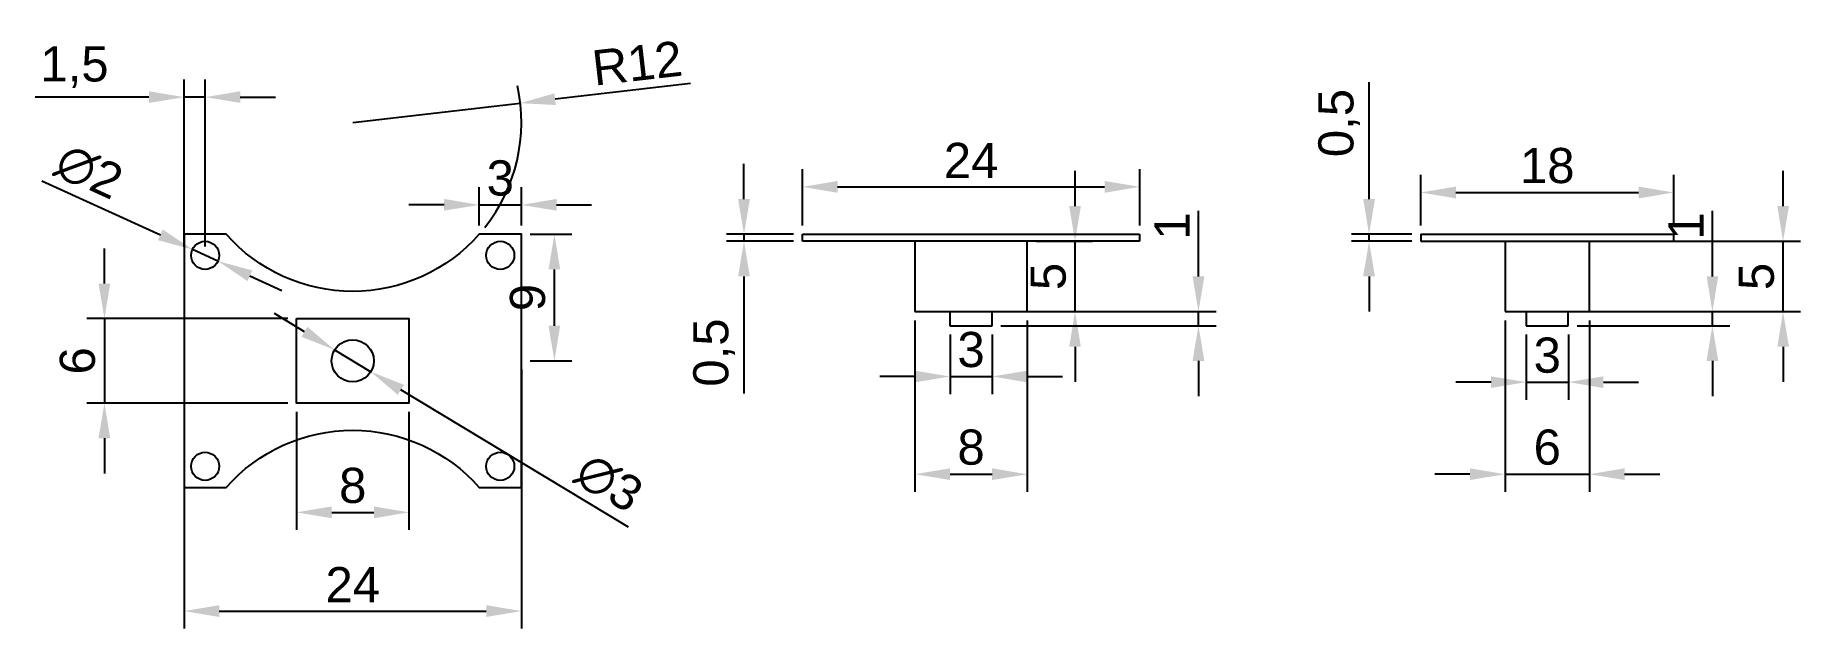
# Model space of a CAD drawing. Header units: millimetres. Extents: x 289 to 414, y 218 to 260.
import ezdxf

# ---------------------------------------------------------------- set-up
doc = ezdxf.new("R2010")
doc.units = ezdxf.units.MM
for name, color, linetype in [('cotari', 5, 'Continuous'), ('sport fata', 3, 'Continuous'), ('suport jos', 1, 'Continuous'), ('suport lateral', 6, 'Continuous')]:
    doc.layers.add(name, color=color, linetype=linetype)
doc.styles.get("Standard").update_dxf_attribs({"font": 'arial.ttf'})
doc.dimstyles.new('ISO-25', dxfattribs={"dimtxt": 2.5, "dimasz": 2.5, "dimexe": 1.25, "dimexo": 0.625, "dimtad": 1, "dimtxsty": 'Standard', "dimcen": 2.5, "dimadec": 0, "dimazin": 0, "dimtfac": 1, "dimtmove": 0, "dimatfit": 3, "dimfxl": 1, "dimarcsym": 0})

# ---------------------------------------------------------------- blocks, each defined once
blk = doc.blocks.new('*D23')
at = {"layer": 'cotari', "color": 0, "lineweight": -2, "transparency": 16777216}
for p, q in [((299.15, 236.06), (299.15, 217.64)), ((323.15, 236.06), (323.15, 217.64)), ((301.65, 218.89), (320.65, 218.89))]:
    blk.add_line(p, q, dxfattribs=at)
at = {"layer": 'cotari', "color": 0, "transparency": 16777216}
for points in [[(301.65, 219.31), (301.65, 218.47), (299.15, 218.89)], [(320.65, 219.31), (320.65, 218.47), (323.15, 218.89)]]:
    blk.add_solid(points, dxfattribs=at)
at = {"layer": 'Defpoints', "color": 0, "transparency": 16777216}
for p in [(299.15, 236.68), (323.15, 236.68), (323.15, 218.89)]:
    blk.add_point(p, dxfattribs=at)
at = {"layer": 'cotari', "color": 0, "transparency": 16777216, "insert": (311.15, 220.77), "char_height": 2.5, "attachment_point": 5}
blk.add_mtext('24', dxfattribs=at)
blk = doc.blocks.new('*D24')
at = {"layer": 'cotari', "color": 0, "lineweight": -2, "transparency": 16777216}
for p, q in [((320.15, 246.31), (320.15, 249.02)), ((323.15, 246.31), (323.15, 249.02)), ((317.65, 247.77), (315.15, 247.77)), ((320.15, 247.77), (323.15, 247.77)), ((325.65, 247.77), (328.15, 247.77))]:
    blk.add_line(p, q, dxfattribs=at)
at = {"layer": 'cotari', "color": 0, "transparency": 16777216}
for points in [[(317.65, 248.19), (317.65, 247.36), (320.15, 247.77)], [(325.65, 248.19), (325.65, 247.36), (323.15, 247.77)]]:
    blk.add_solid(points, dxfattribs=at)
at = {"layer": 'Defpoints', "color": 0, "transparency": 16777216}
for p in [(323.15, 247.77), (320.15, 245.68), (323.15, 245.68)]:
    blk.add_point(p, dxfattribs=at)
at = {"layer": 'cotari', "color": 0, "transparency": 16777216, "insert": (321.65, 249.67), "char_height": 2.5, "attachment_point": 5}
blk.add_mtext('3', dxfattribs=at)
blk = doc.blocks.new('*D25')
at = {"layer": 'cotari', "color": 0, "lineweight": -2, "transparency": 16777216}
for p, q in [((323.77, 245.68), (326.75, 245.68)), ((325.5, 239.18), (325.5, 243.18)), ((323.77, 236.68), (326.75, 236.68))]:
    blk.add_line(p, q, dxfattribs=at)
at = {"layer": 'cotari', "color": 0, "transparency": 16777216}
for points in [[(325.08, 243.18), (325.91, 243.18), (325.5, 245.68)], [(325.08, 239.18), (325.91, 239.18), (325.5, 236.68)]]:
    blk.add_solid(points, dxfattribs=at)
at = {"layer": 'Defpoints', "color": 0, "transparency": 16777216}
for p in [(323.15, 245.68), (325.5, 245.68), (323.15, 236.68)]:
    blk.add_point(p, dxfattribs=at)
at = {"layer": 'cotari', "color": 0, "transparency": 16777216, "insert": (323.6, 241.18), "char_height": 2.5, "attachment_point": 5, "rotation": 90}
blk.add_mtext('9', dxfattribs=at)
blk = doc.blocks.new('*D26')
at = {"layer": 'cotari', "color": 0, "lineweight": -2, "transparency": 16777216}
for p, q in [((335.18, 256.4), (325.55, 255.28)), ((311.15, 253.62), (323.07, 255))]:
    blk.add_line(p, q, dxfattribs=at)
blk.add_arc((311.15, 253.62), 12, 321.5745, 12.5629, dxfattribs=at)
at = {"layer": 'cotari', "color": 0, "transparency": 16777216}
blk.add_solid([(325.5, 255.7), (325.6, 254.87), (323.07, 255)], dxfattribs=at)
at = {"layer": 'Defpoints', "color": 0, "transparency": 16777216}
for p in [(323.07, 255), (311.15, 253.62)]:
    blk.add_point(p, dxfattribs=at)
at = {"layer": 'cotari', "color": 0, "transparency": 16777216, "insert": (331.39, 257.85), "char_height": 2.5, "attachment_point": 5, "rotation": 6.5946}
blk.add_mtext('R12', dxfattribs=at)
blk = doc.blocks.new('*D27')
at = {"layer": 'cotari', "color": 0, "lineweight": -2, "transparency": 16777216}
for p, q in [((307.15, 233.06), (307.15, 224.66)), ((315.15, 233.06), (315.15, 224.66)), ((309.65, 225.91), (312.65, 225.91))]:
    blk.add_line(p, q, dxfattribs=at)
at = {"layer": 'cotari', "color": 0, "transparency": 16777216}
for points in [[(309.65, 226.33), (309.65, 225.49), (307.15, 225.91)], [(312.65, 226.33), (312.65, 225.49), (315.15, 225.91)]]:
    blk.add_solid(points, dxfattribs=at)
at = {"layer": 'Defpoints', "color": 0, "transparency": 16777216}
for p in [(307.15, 233.68), (315.15, 233.68), (315.15, 225.91)]:
    blk.add_point(p, dxfattribs=at)
at = {"layer": 'cotari', "color": 0, "transparency": 16777216, "insert": (311.15, 227.81), "char_height": 2.5, "attachment_point": 5}
blk.add_mtext('8', dxfattribs=at)
blk = doc.blocks.new('*D28')
at = {"layer": 'cotari', "color": 0, "lineweight": -2, "transparency": 16777216}
for p, q in [((293.48, 242.18), (293.48, 244.68)), ((306.52, 239.68), (292.23, 239.68)), ((293.48, 239.68), (293.48, 233.68)), ((306.52, 233.68), (292.23, 233.68)), ((293.48, 231.18), (293.48, 228.68))]:
    blk.add_line(p, q, dxfattribs=at)
at = {"layer": 'cotari', "color": 0, "transparency": 16777216}
for points in [[(293.06, 242.18), (293.89, 242.18), (293.48, 239.68)], [(293.06, 231.18), (293.89, 231.18), (293.48, 233.68)]]:
    blk.add_solid(points, dxfattribs=at)
at = {"layer": 'Defpoints', "color": 0, "transparency": 16777216}
for p in [(307.15, 239.68), (293.48, 233.68), (307.15, 233.68)]:
    blk.add_point(p, dxfattribs=at)
at = {"layer": 'cotari', "color": 0, "transparency": 16777216, "insert": (291.57, 236.68), "char_height": 2.5, "attachment_point": 5, "rotation": 90}
blk.add_mtext('6', dxfattribs=at)
blk = doc.blocks.new('*D29')
at = {"layer": 'cotari', "color": 0, "lineweight": -2, "transparency": 16777216}
for p, q in [((307.72, 238.75), (305.58, 240.04)), ((309.86, 237.46), (312.43, 235.91)), ((330.77, 224.86), (314.57, 234.62))]:
    blk.add_line(p, q, dxfattribs=at)
at = {"layer": 'cotari', "color": 0, "transparency": 16777216}
for points in [[(307.93, 239.1), (307.5, 238.39), (309.86, 237.46)], [(314.79, 234.98), (314.36, 234.26), (312.43, 235.91)]]:
    blk.add_solid(points, dxfattribs=at)
at = {"layer": 'Defpoints', "color": 0, "transparency": 16777216}
for p in [(309.86, 237.46), (312.43, 235.91)]:
    blk.add_point(p, dxfattribs=at)
at = {"layer": 'cotari', "color": 0, "transparency": 16777216, "insert": (329.39, 228), "char_height": 2.5, "attachment_point": 5, "rotation": 328.9462}
blk.add_mtext('∅3', dxfattribs=at)
blk = doc.blocks.new('*D30')
at = {"layer": 'cotari', "color": 0, "lineweight": -2, "transparency": 16777216}
for p, q in [((343.15, 246.31), (343.15, 250.3)), ((367.15, 246.31), (367.15, 250.3)), ((345.65, 249.05), (364.65, 249.05))]:
    blk.add_line(p, q, dxfattribs=at)
at = {"layer": 'cotari', "color": 0, "transparency": 16777216}
for points in [[(345.65, 249.47), (345.65, 248.63), (343.15, 249.05)], [(364.65, 249.47), (364.65, 248.63), (367.15, 249.05)]]:
    blk.add_solid(points, dxfattribs=at)
at = {"layer": 'Defpoints', "color": 0, "transparency": 16777216}
for p in [(367.15, 249.05), (343.15, 245.68), (367.15, 245.68)]:
    blk.add_point(p, dxfattribs=at)
at = {"layer": 'cotari', "color": 0, "transparency": 16777216, "insert": (355.15, 250.93), "char_height": 2.5, "attachment_point": 5}
blk.add_mtext('24', dxfattribs=at)
blk = doc.blocks.new('*D31')
at = {"layer": 'cotari', "color": 0, "lineweight": -2, "transparency": 16777216}
for p, q in [((338.99, 248.18), (338.99, 250.68)), ((342.52, 245.68), (337.74, 245.68)), ((342.52, 245.18), (337.74, 245.18)), ((338.99, 245.68), (338.99, 245.18)), ((338.99, 242.68), (338.99, 234.36))]:
    blk.add_line(p, q, dxfattribs=at)
at = {"layer": 'cotari', "color": 0, "transparency": 16777216}
for points in [[(338.57, 248.18), (339.41, 248.18), (338.99, 245.68)], [(338.57, 242.68), (339.41, 242.68), (338.99, 245.18)]]:
    blk.add_solid(points, dxfattribs=at)
at = {"layer": 'Defpoints', "color": 0, "transparency": 16777216}
for p in [(338.99, 245.18), (343.15, 245.68), (343.15, 245.18)]:
    blk.add_point(p, dxfattribs=at)
at = {"layer": 'cotari', "color": 0, "transparency": 16777216, "insert": (336.86, 237.27), "char_height": 2.5, "attachment_point": 5, "rotation": 90}
blk.add_mtext('0,5', dxfattribs=at)
blk = doc.blocks.new('*D32')
at = {"layer": 'cotari', "color": 0, "lineweight": -2, "transparency": 16777216}
for p, q in [((351.15, 239.56), (351.15, 227.37)), ((359.15, 239.56), (359.15, 227.37)), ((353.65, 228.62), (356.65, 228.62))]:
    blk.add_line(p, q, dxfattribs=at)
at = {"layer": 'cotari', "color": 0, "transparency": 16777216}
for points in [[(353.65, 229.04), (353.65, 228.21), (351.15, 228.62)], [(356.65, 229.04), (356.65, 228.21), (359.15, 228.62)]]:
    blk.add_solid(points, dxfattribs=at)
at = {"layer": 'Defpoints', "color": 0, "transparency": 16777216}
for p in [(351.15, 240.18), (359.15, 240.18), (359.15, 228.62)]:
    blk.add_point(p, dxfattribs=at)
at = {"layer": 'cotari', "color": 0, "transparency": 16777216, "insert": (355.15, 230.53), "char_height": 2.5, "attachment_point": 5}
blk.add_mtext('8', dxfattribs=at)
blk = doc.blocks.new('*D33')
at = {"layer": 'cotari', "color": 0, "lineweight": -2, "transparency": 16777216}
for p, q in [((362.55, 247.68), (362.55, 250.18)), ((359.77, 245.18), (363.8, 245.18)), ((362.55, 240.18), (362.55, 245.18)), ((359.77, 240.18), (363.8, 240.18)), ((362.55, 237.68), (362.55, 235.18))]:
    blk.add_line(p, q, dxfattribs=at)
at = {"layer": 'cotari', "color": 0, "transparency": 16777216}
for points in [[(362.13, 247.68), (362.96, 247.68), (362.55, 245.18)], [(362.13, 237.68), (362.96, 237.68), (362.55, 240.18)]]:
    blk.add_solid(points, dxfattribs=at)
at = {"layer": 'Defpoints', "color": 0, "transparency": 16777216}
for p in [(359.15, 245.18), (362.55, 245.18), (359.15, 240.18)]:
    blk.add_point(p, dxfattribs=at)
at = {"layer": 'cotari', "color": 0, "transparency": 16777216, "insert": (360.65, 242.68), "char_height": 2.5, "attachment_point": 5, "rotation": 90}
blk.add_mtext('5', dxfattribs=at)
blk = doc.blocks.new('*D34')
at = {"layer": 'cotari', "color": 0, "lineweight": -2, "transparency": 16777216}
for p, q in [((353.65, 238.56), (353.65, 234.32)), ((356.65, 238.56), (356.65, 234.32)), ((351.15, 235.57), (348.65, 235.57)), ((353.65, 235.57), (356.65, 235.57)), ((359.15, 235.57), (361.65, 235.57))]:
    blk.add_line(p, q, dxfattribs=at)
at = {"layer": 'cotari', "color": 0, "transparency": 16777216}
for points in [[(351.15, 235.98), (351.15, 235.15), (353.65, 235.57)], [(359.15, 235.98), (359.15, 235.15), (356.65, 235.57)]]:
    blk.add_solid(points, dxfattribs=at)
at = {"layer": 'Defpoints', "color": 0, "transparency": 16777216}
for p in [(353.65, 239.18), (356.65, 239.18), (356.65, 235.57)]:
    blk.add_point(p, dxfattribs=at)
at = {"layer": 'cotari', "color": 0, "transparency": 16777216, "insert": (355.15, 237.47), "char_height": 2.5, "attachment_point": 5}
blk.add_mtext('3', dxfattribs=at)
blk = doc.blocks.new('*D35')
at = {"layer": 'cotari', "color": 0, "lineweight": -2, "transparency": 16777216}
for p, q in [((371.33, 242.68), (371.33, 247.35)), ((357.27, 240.18), (372.58, 240.18)), ((371.33, 239.18), (371.33, 240.18)), ((357.27, 239.18), (372.58, 239.18)), ((371.33, 236.68), (371.33, 234.18))]:
    blk.add_line(p, q, dxfattribs=at)
at = {"layer": 'cotari', "color": 0, "transparency": 16777216}
for points in [[(370.91, 242.68), (371.75, 242.68), (371.33, 240.18)], [(370.91, 236.68), (371.75, 236.68), (371.33, 239.18)]]:
    blk.add_solid(points, dxfattribs=at)
at = {"layer": 'Defpoints', "color": 0, "transparency": 16777216}
for p in [(356.65, 240.18), (371.33, 240.18), (356.65, 239.18)]:
    blk.add_point(p, dxfattribs=at)
at = {"layer": 'cotari', "color": 0, "transparency": 16777216, "insert": (369.45, 246.27), "char_height": 2.5, "attachment_point": 5, "rotation": 90}
blk.add_mtext('1', dxfattribs=at)
blk = doc.blocks.new('*D36')
at = {"layer": 'cotari', "color": 0, "lineweight": -2, "transparency": 16777216}
for p, q in [((387.15, 246.31), (387.15, 249.9)), ((405.15, 246.31), (405.15, 249.9)), ((389.65, 248.65), (402.65, 248.65))]:
    blk.add_line(p, q, dxfattribs=at)
at = {"layer": 'cotari', "color": 0, "transparency": 16777216}
for points in [[(389.65, 249.07), (389.65, 248.23), (387.15, 248.65)], [(402.65, 249.07), (402.65, 248.23), (405.15, 248.65)]]:
    blk.add_solid(points, dxfattribs=at)
at = {"layer": 'Defpoints', "color": 0, "transparency": 16777216}
for p in [(405.15, 248.65), (387.15, 245.68), (405.15, 245.68)]:
    blk.add_point(p, dxfattribs=at)
at = {"layer": 'cotari', "color": 0, "transparency": 16777216, "insert": (396.15, 250.55), "char_height": 2.5, "attachment_point": 5}
blk.add_mtext('18', dxfattribs=at)
blk = doc.blocks.new('*D37')
at = {"layer": 'cotari', "color": 0, "lineweight": -2, "transparency": 16777216}
for p, q in [((383.47, 248.18), (383.47, 256.5)), ((386.52, 245.68), (382.22, 245.68)), ((386.52, 245.18), (382.22, 245.18)), ((383.47, 245.18), (383.47, 245.68)), ((383.47, 242.68), (383.47, 240.18))]:
    blk.add_line(p, q, dxfattribs=at)
at = {"layer": 'cotari', "color": 0, "transparency": 16777216}
for points in [[(383.05, 248.18), (383.89, 248.18), (383.47, 245.68)], [(383.05, 242.68), (383.89, 242.68), (383.47, 245.18)]]:
    blk.add_solid(points, dxfattribs=at)
at = {"layer": 'Defpoints', "color": 0, "transparency": 16777216}
for p in [(383.47, 245.68), (387.15, 245.68), (387.15, 245.18)]:
    blk.add_point(p, dxfattribs=at)
at = {"layer": 'cotari', "color": 0, "transparency": 16777216, "insert": (381.34, 253.59), "char_height": 2.5, "attachment_point": 5, "rotation": 90}
blk.add_mtext('0,5', dxfattribs=at)
blk = doc.blocks.new('*D38')
at = {"layer": 'cotari', "color": 0, "lineweight": -2, "transparency": 16777216}
for p, q in [((393.15, 239.56), (393.15, 227.37)), ((399.15, 239.56), (399.15, 227.37)), ((390.65, 228.62), (388.15, 228.62)), ((393.15, 228.62), (399.15, 228.62)), ((401.65, 228.62), (404.15, 228.62))]:
    blk.add_line(p, q, dxfattribs=at)
at = {"layer": 'cotari', "color": 0, "transparency": 16777216}
for points in [[(390.65, 229.04), (390.65, 228.21), (393.15, 228.62)], [(401.65, 229.04), (401.65, 228.21), (399.15, 228.62)]]:
    blk.add_solid(points, dxfattribs=at)
at = {"layer": 'Defpoints', "color": 0, "transparency": 16777216}
for p in [(393.15, 240.18), (399.15, 240.18), (399.15, 228.62)]:
    blk.add_point(p, dxfattribs=at)
at = {"layer": 'cotari', "color": 0, "transparency": 16777216, "insert": (396.15, 230.53), "char_height": 2.5, "attachment_point": 5}
blk.add_mtext('6', dxfattribs=at)
blk = doc.blocks.new('*D39')
at = {"layer": 'cotari', "color": 0, "lineweight": -2, "transparency": 16777216}
for p, q in [((394.65, 238.56), (394.65, 233.92)), ((397.65, 238.56), (397.65, 233.92)), ((392.15, 235.17), (389.65, 235.17)), ((394.65, 235.17), (397.65, 235.17)), ((400.15, 235.17), (402.65, 235.17))]:
    blk.add_line(p, q, dxfattribs=at)
at = {"layer": 'cotari', "color": 0, "transparency": 16777216}
for points in [[(392.15, 235.58), (392.15, 234.75), (394.65, 235.17)], [(400.15, 235.58), (400.15, 234.75), (397.65, 235.17)]]:
    blk.add_solid(points, dxfattribs=at)
at = {"layer": 'Defpoints', "color": 0, "transparency": 16777216}
for p in [(394.65, 239.18), (397.65, 239.18), (397.65, 235.17)]:
    blk.add_point(p, dxfattribs=at)
at = {"layer": 'cotari', "color": 0, "transparency": 16777216, "insert": (396.15, 237.07), "char_height": 2.5, "attachment_point": 5}
blk.add_mtext('3', dxfattribs=at)
blk = doc.blocks.new('*D40')
at = {"layer": 'cotari', "color": 0, "lineweight": -2, "transparency": 16777216}
for p, q in [((407.9, 242.68), (407.9, 247.35)), ((398.27, 240.18), (409.15, 240.18)), ((407.9, 239.18), (407.9, 240.18)), ((398.27, 239.18), (409.15, 239.18)), ((407.9, 236.68), (407.9, 234.18))]:
    blk.add_line(p, q, dxfattribs=at)
at = {"layer": 'cotari', "color": 0, "transparency": 16777216}
for points in [[(407.49, 242.68), (408.32, 242.68), (407.9, 240.18)], [(407.49, 236.68), (408.32, 236.68), (407.9, 239.18)]]:
    blk.add_solid(points, dxfattribs=at)
at = {"layer": 'Defpoints', "color": 0, "transparency": 16777216}
for p in [(397.65, 240.18), (407.9, 240.18), (397.65, 239.18)]:
    blk.add_point(p, dxfattribs=at)
at = {"layer": 'cotari', "color": 0, "transparency": 16777216, "insert": (406.02, 246.27), "char_height": 2.5, "attachment_point": 5, "rotation": 90}
blk.add_mtext('1', dxfattribs=at)
blk = doc.blocks.new('*D41')
at = {"layer": 'cotari', "color": 0, "lineweight": -2, "transparency": 16777216}
for p, q in [((412.93, 247.68), (412.93, 250.18)), ((399.77, 245.18), (414.18, 245.18)), ((412.93, 240.18), (412.93, 245.18)), ((399.77, 240.18), (414.18, 240.18)), ((412.93, 237.68), (412.93, 235.18))]:
    blk.add_line(p, q, dxfattribs=at)
at = {"layer": 'cotari', "color": 0, "transparency": 16777216}
for points in [[(412.52, 247.68), (413.35, 247.68), (412.93, 245.18)], [(412.52, 237.68), (413.35, 237.68), (412.93, 240.18)]]:
    blk.add_solid(points, dxfattribs=at)
at = {"layer": 'Defpoints', "color": 0, "transparency": 16777216}
for p in [(399.15, 245.18), (412.93, 245.18), (399.15, 240.18)]:
    blk.add_point(p, dxfattribs=at)
at = {"layer": 'cotari', "color": 0, "transparency": 16777216, "insert": (411.04, 242.68), "char_height": 2.5, "attachment_point": 5, "rotation": 90}
blk.add_mtext('5', dxfattribs=at)
blk = doc.blocks.new('*D42')
at = {"layer": 'cotari', "color": 0, "lineweight": -2, "transparency": 16777216}
for p, q in [((299.15, 244.81), (299.15, 256.68)), ((300.65, 244.81), (300.65, 256.68)), ((296.65, 255.43), (288.56, 255.43)), ((300.65, 255.43), (299.15, 255.43)), ((303.15, 255.43), (305.65, 255.43))]:
    blk.add_line(p, q, dxfattribs=at)
at = {"layer": 'cotari', "color": 0, "transparency": 16777216}
for points in [[(296.65, 255.85), (296.65, 255.02), (299.15, 255.43)], [(303.15, 255.85), (303.15, 255.02), (300.65, 255.43)]]:
    blk.add_solid(points, dxfattribs=at)
at = {"layer": 'Defpoints', "color": 0, "transparency": 16777216}
for p in [(299.15, 255.43), (299.15, 244.18), (300.65, 244.18)]:
    blk.add_point(p, dxfattribs=at)
at = {"layer": 'cotari', "color": 0, "transparency": 16777216, "insert": (291.35, 257.56), "char_height": 2.5, "attachment_point": 5}
blk.add_mtext('1,5', dxfattribs=at)
blk = doc.blocks.new('*D43')
at = {"layer": 'cotari', "color": 0, "lineweight": -2, "transparency": 16777216}
for p, q in [((289.02, 249.49), (297.46, 245.64)), ((301.56, 243.77), (299.74, 244.6)), ((303.83, 242.73), (306.1, 241.69))]:
    blk.add_line(p, q, dxfattribs=at)
at = {"layer": 'cotari', "color": 0, "transparency": 16777216}
for points in [[(297.63, 246.02), (297.29, 245.26), (299.74, 244.6)], [(304, 243.11), (303.66, 242.35), (301.56, 243.77)]]:
    blk.add_solid(points, dxfattribs=at)
at = {"layer": 'Defpoints', "color": 0, "transparency": 16777216}
for p in [(299.74, 244.6), (301.56, 243.77)]:
    blk.add_point(p, dxfattribs=at)
at = {"layer": 'cotari', "color": 0, "transparency": 16777216, "insert": (292.38, 250.12), "char_height": 2.5, "attachment_point": 5, "rotation": 335.457}
blk.add_mtext('∅2', dxfattribs=at)

msp = doc.modelspace()

# ---------------------------------------------------------------- linework, layer by layer
at = {"layer": 'sport fata'}
for p, q in [((343.146, 245.682), (367.146, 245.682)), ((343.146, 245.182), (343.146, 245.682)), ((367.146, 245.182), (343.146, 245.182)), ((351.146, 245.182), (351.146, 240.182)), ((359.146, 240.182), (359.146, 245.182)), ((367.146, 245.682), (367.146, 245.182)), ((351.146, 240.182), (359.146, 240.182)), ((353.646, 240.182), (353.646, 239.182)), ((356.646, 239.182), (356.646, 240.182)), ((353.646, 239.182), (356.646, 239.182))]:
    msp.add_line(p, q, dxfattribs=at)
at = {"layer": 'suport jos'}
msp.add_lwpolyline([(299.146, 236.682), (299.146, 227.682), (302.146, 227.682, -0.4514162), (320.146, 227.682), (323.146, 227.682), (323.146, 236.682), (323.146, 245.682), (320.146, 245.682, -0.4514162), (302.146, 245.682), (299.146, 245.682)], format="xyb", close=True, dxfattribs=at)
msp.add_lwpolyline([(307.146, 239.682), (315.146, 239.682), (315.146, 233.682), (307.146, 233.682), (307.146, 236.682)], close=True, dxfattribs=at)
for centre, radius in [((300.646, 244.182), 1), ((321.646, 244.182), 1), ((311.146, 236.682), 1.5), ((300.646, 229.182), 1), ((321.646, 229.182), 1)]:
    msp.add_circle(centre, radius, dxfattribs=at)
at = {"layer": 'suport lateral'}
for p, q in [((387.146, 245.682), (405.146, 245.682)), ((387.146, 245.682), (387.146, 245.182)), ((387.146, 245.182), (405.146, 245.182)), ((393.146, 245.182), (393.146, 240.182)), ((399.146, 240.182), (399.146, 245.182)), ((405.146, 245.182), (405.146, 245.682)), ((393.146, 240.182), (399.146, 240.182)), ((394.646, 240.182), (394.646, 239.182)), ((397.646, 239.182), (397.646, 240.182)), ((394.646, 239.182), (397.646, 239.182))]:
    msp.add_line(p, q, dxfattribs=at)

# ---------------------------------------------------------------- dimensions: what is measured, and where the dimension line sits
at = {"layer": 'cotari'}
for base, p1, p2, picture, middle in [((299.146, 255.432), (300.646, 244.182), (299.146, 244.182), '*D42', (291.353, 257.56)), ((367.146, 249.049), (343.146, 245.682), (367.146, 245.682), '*D30', (355.146, 250.929)), ((323.146, 247.773), (320.146, 245.682), (323.146, 245.682), '*D24', (321.646, 249.675)), ((405.146, 248.65), (387.146, 245.682), (405.146, 245.682), '*D36', (396.146, 250.552)), ((359.146, 228.624), (351.146, 240.182), (359.146, 240.182), '*D32', (355.146, 230.525)), ((399.146, 228.624), (393.146, 240.182), (399.146, 240.182), '*D38', (396.146, 230.525)), ((356.646, 235.565), (353.646, 239.182), (356.646, 239.182), '*D34', (355.146, 237.467)), ((397.646, 235.166), (394.646, 239.182), (397.646, 239.182), '*D39', (396.146, 237.069)), ((323.146, 218.89), (299.146, 236.682), (323.146, 236.682), '*D23', (311.146, 220.77)), ((315.146, 225.911), (307.146, 233.682), (315.146, 233.682), '*D27', (311.146, 227.812))]:
    dim = msp.add_linear_dim(base=base, p1=p1, p2=p2, dimstyle='ISO-25', dxfattribs=at)
    dim.commit()
    dim.dimension.update_dxf_attribs({"geometry": picture, "text_midpoint": middle})
dim = msp.add_radius_dim(center=(311.146, 253.619), mpoint=(323.066, 254.998), dimstyle='ISO-25', dxfattribs=at)
dim.commit()
dim.dimension.update_dxf_attribs({"geometry": '*D26', "text_midpoint": (331.392, 257.853)})
for base, p1, p2, picture, middle in [((383.469, 245.682), (387.146, 245.182), (387.146, 245.682), '*D37', (381.342, 253.592)), ((338.992, 245.182), (343.146, 245.682), (343.146, 245.182), '*D31', (336.864, 237.272)), ((362.548, 245.182), (359.146, 240.182), (359.146, 245.182), '*D33', (360.652, 242.682)), ((412.934, 245.182), (399.146, 240.182), (399.146, 245.182), '*D41', (411.038, 242.682)), ((371.332, 240.182), (356.646, 239.182), (356.646, 240.182), '*D35', (369.452, 246.268)), ((407.904, 240.182), (397.646, 239.182), (397.646, 240.182), '*D40', (406.024, 246.268)), ((325.497, 245.682), (323.146, 236.682), (323.146, 245.682), '*D25', (323.595, 241.182)), ((293.476, 233.682), (307.146, 239.682), (307.146, 233.682), '*D28', (291.575, 236.682))]:
    dim = msp.add_linear_dim(base=base, p1=p1, p2=p2, angle=90, dimstyle='ISO-25', dxfattribs=at)
    dim.commit()
    dim.dimension.update_dxf_attribs({"geometry": picture, "text_midpoint": middle})
for p1, p2, picture, middle in [((301.555, 243.767), (299.736, 244.598), '*D43', (291.56, 248.331)), ((309.861, 237.456), (312.431, 235.908), '*D29', (328.371, 226.31))]:
    dim = msp.add_diameter_dim_2p(p1=p1, p2=p2, dimstyle='ISO-25', dxfattribs=at)
    dim.commit()
    dim.dimension.update_dxf_attribs({"geometry": picture, "text_midpoint": middle, "dimtype": 163})

doc.saveas('drawing.dxf')
